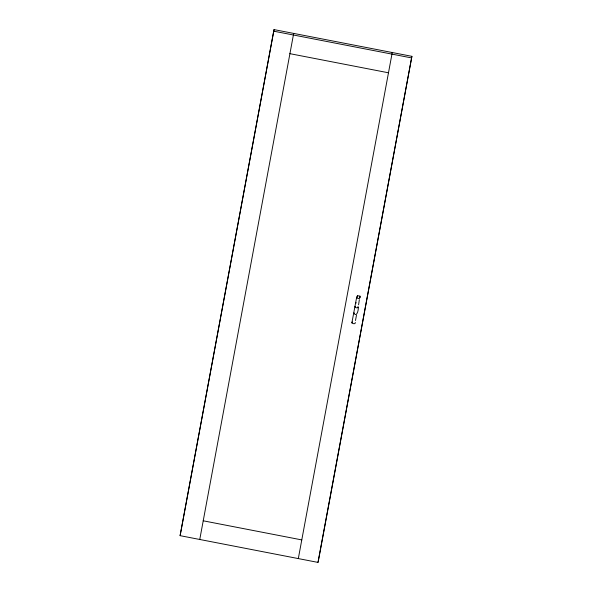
<?xml version="1.0" encoding="UTF-8"?>
<svg xmlns="http://www.w3.org/2000/svg" width="592" height="592" viewBox="0 0 592 592"><rect width="100%" height="100%" fill="white"/><g stroke="black" fill="none" stroke-linecap="round" stroke-linejoin="round"><path stroke-width="0.89" d="M355.304 322.485C355.548 324.416 352.691 323.772 351.877 322.862L356.702 297.066L357.479 295.667L360.003 296.155C360.935 298.716 357.908 299.078 356.554 297.613M359.351 299.648L358.574 304.858M180.101 535.664L274.029 29.6L411.899 56.336L318.392 560.839L317.971 562.4L180.101 535.664L274.029 29.6M199.756 539.475L293.684 33.411M298.316 558.589L392.244 52.525M357.154 297.413L357.479 295.667M355.489 320.509L356.473 315.203M359.677 297.902L360.003 296.155M354.319 313.079L353.757 312.976C356.613 318.052 358.796 309.89 358.241 307.033L357.694 306.93M317.971 562.4L411.899 56.336M351.877 322.862L352.255 321.893M358.241 307.033C358.049 308.499 354.445 307.818 354.971 306.404L355.533 306.508M355.733 303.496L356.184 302.653M273.608 31.161L411.477 57.898M289.799 53.65L388.359 72.764M203.219 520.797L301.779 539.911"/></g></svg>
